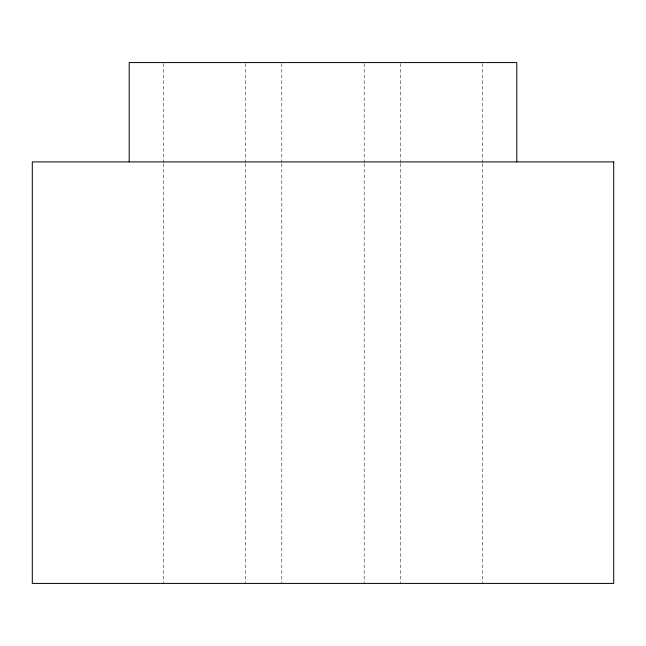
<?xml version="1.0" encoding="UTF-8"?>
<svg xmlns="http://www.w3.org/2000/svg" width="646" height="646" viewBox="0 0 646 646"><rect width="100%" height="100%" fill="white"/><g stroke="black" fill="none" stroke-linecap="round" stroke-linejoin="round"><path stroke-width="0.48" stroke-dasharray="3.23 2.42" d="M482.683 63.591L482.683 162.509M482.683 163.519L482.683 583.419M400.52 63.591L400.52 162.509M400.52 163.519L400.52 583.419M364.183 63.591L364.183 162.509M364.183 163.519L364.183 583.419M281.817 63.591L281.817 162.509M281.817 163.519L281.817 583.419M245.48 63.591L245.48 162.509M245.48 163.519L245.48 583.419M163.317 63.591L163.317 162.509M163.317 163.519L163.317 583.419"/><path stroke-width="0.97" d="M516.8 161.904L516.8 62.581L129.2 62.581L129.2 161.904M613.7 161.904L32.3 161.904L32.3 583.419L613.7 583.419L613.7 161.904"/></g></svg>
